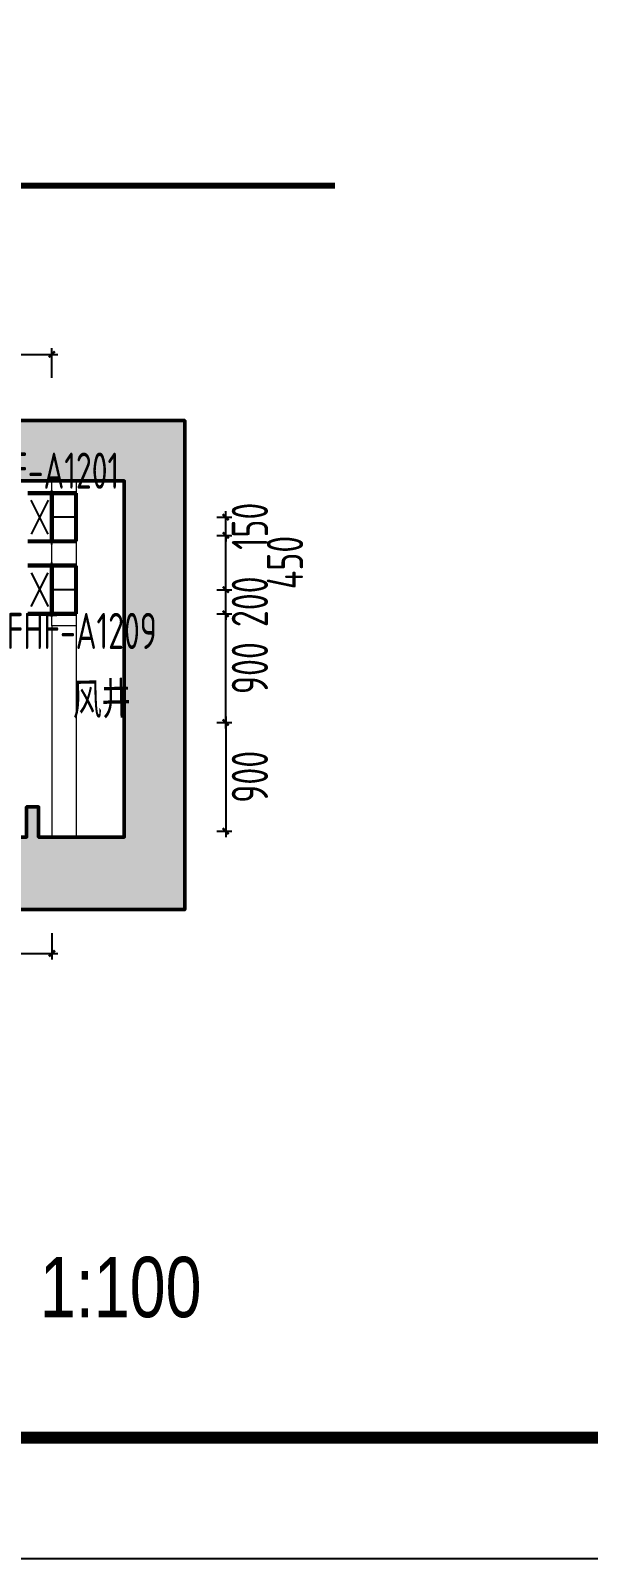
# Model space of a CAD drawing. Extents: x 4 to 13611208, y -605838 to 574722.
# Drawn here: x 13134923 to 13139543, y 405585 to 418240 of the extents above; entities that cross this region are included whole.
import ezdxf

# ---------------------------------------------------------------- set-up
doc = ezdxf.new("R2010")
doc.units = 0
doc.header["$LTSCALE"] = 1000
doc.header["$MEASUREMENT"] = 0
doc.linetypes.add('CENTER2', pattern=[28.575, 19.05, -3.175, 3.175, -3.175])
doc.linetypes.add('CONTINOUS', pattern=[0])
doc.layers.add('0标记', color=1, linetype='Continuous', plot=False)
for name, color, linetype, lineweight in [('1-扶梯', 8, 'Continuous', 5), ('1-车站轮廓', 8, 'CONTINOUS', 5), ('DIM_IDEN', 3, 'Continuous', 5), ('WALL', 2, 'Continuous', 5), ('预埋件', 8, 'Continuous', 5)]:
    doc.layers.add(name, color=color, linetype=linetype, lineweight=lineweight)
for name, color, linetype in [('DIM_LEAD', 3, 'Continuous'), ('DUCT-X-S中心线', 5, 'CENTER2'), ('DUCT-X-S标注', 7, 'Continuous'), ('DUCT-X-S法兰', 4, 'Continuous'), ('DUCT-X-S管', 3, 'Continuous'), ('DUCT-X-S管端线', 4, 'Continuous'), ('DUCT-X-S阀门', 7, 'Continuous'), ('PUB_TEXT', 8, 'Continuous'), ('图框', 7, 'Continuous'), ('填充', 8, 'Continuous')]:
    doc.layers.add(name, color=color, linetype=linetype)
doc.styles.add('67', font='gbenor.shx', dxfattribs={"width": 0.7, "bigfont": 'hztxt.shx'})
doc.styles.add('C', font='HZTXT_E', dxfattribs={"width": 0.7, "bigfont": 'HZTXT'})
doc.styles.add('du', font='gbenor.shx', dxfattribs={"width": 0.8, "bigfont": 'hztxt.shx'})
doc.dimstyles.new('67', dxfattribs={"dimscale": 100, "dimtxt": 3, "dimasz": 0.5, "dimexe": 0.5, "dimexo": 2, "dimgap": 0.5, "dimtad": 2, "dimdec": 0, "dimrnd": 5, "dimzin": 0, "dimdsep": 46, "dimtxsty": 'du', "dimblk": 'ARCHTICK', "dimcen": 0, "dimdle": 0.5, "dimclrd": 256, "dimclre": 256, "dimclrt": 256, "dimazin": 0, "dimtfac": 1, "dimtdec": 0, "dimtix": 1, "dimtmove": 2, "dimatfit": 3, "dimfxl": 100, "dimtolj": 1, "dimtzin": 0, "dimlwd": -1, "dimlwe": -1, "dimarcsym": 0})

# ---------------------------------------------------------------- blocks, each defined once
blk = doc.blocks.new('_ArchTick')
at = {"color": 0, "linetype": 'ByBlock', "const_width": 0.4}
blk.add_lwpolyline([(-0.5, -0.5), (0.5, 0.5)], dxfattribs=at)
blk = doc.blocks.new('*D2329')
at = {"layer": 'DUCT-X-S标注', "transparency": 16777216}
for p, q in [((13136539, 412559), (13136539, 411559)), ((13136464, 412509), (13136589, 412509)), ((13136464, 411609), (13136589, 411609))]:
    blk.add_line(p, q, dxfattribs=at)
at = {"layer": 'DUCT-X-S标注', "transparency": 16777216, "xscale": 50, "yscale": 50, "zscale": 50}
for p, rotation in [((13136539, 412509), 90), ((13136539, 411609), 270)]:
    blk.add_blockref('_ArchTick', p, dxfattribs=dict(at, rotation=rotation))
at = {"layer": 'DUCT-X-S标注', "transparency": 16777216, "insert": (13136739, 412059), "char_height": 300, "attachment_point": 5, "rotation": 90, "style": 'du'}
blk.add_mtext('\\A1;900', dxfattribs=at)
blk = doc.blocks.new('*D2330')
at = {"layer": 'DUCT-X-S标注', "transparency": 16777216}
for p, q in [((13136539, 412459), (13136539, 413459)), ((13136464, 413409), (13136589, 413409)), ((13136464, 412509), (13136589, 412509))]:
    blk.add_line(p, q, dxfattribs=at)
at = {"layer": 'DUCT-X-S标注', "transparency": 16777216, "xscale": 50, "yscale": 50, "zscale": 50}
for p, rotation in [((13136539, 413409), 90), ((13136539, 412509), 270)]:
    blk.add_blockref('_ArchTick', p, dxfattribs=dict(at, rotation=rotation))
at = {"layer": 'DUCT-X-S标注', "transparency": 16777216, "insert": (13136739, 412959), "char_height": 300, "attachment_point": 5, "rotation": 90, "style": 'du'}
blk.add_mtext('\\A1;900', dxfattribs=at)
blk = doc.blocks.new('*D2331')
at = {"layer": 'DUCT-X-S标注', "transparency": 16777216}
for p, q in [((13136464, 413609), (13136589, 413609)), ((13136539, 413609), (13136539, 413659)), ((13136539, 413409), (13136539, 413609)), ((13136464, 413409), (13136589, 413409)), ((13136539, 413409), (13136539, 413359))]:
    blk.add_line(p, q, dxfattribs=at)
at = {"layer": 'DUCT-X-S标注', "transparency": 16777216, "xscale": 50, "yscale": 50, "zscale": 50}
for p, rotation in [((13136539, 413609), 270), ((13136539, 413409), 90)]:
    blk.add_blockref('_ArchTick', p, dxfattribs=dict(at, rotation=rotation))
at = {"layer": 'DUCT-X-S标注', "transparency": 16777216, "insert": (13136739, 413509), "char_height": 300, "attachment_point": 5, "rotation": 90, "style": 'du'}
blk.add_mtext('\\A1;200', dxfattribs=at)
blk = doc.blocks.new('*D2332')
at = {"layer": 'DUCT-X-S标注', "transparency": 16777216}
for p, q in [((13136539, 413559), (13136539, 414109)), ((13136464, 414059), (13136589, 414059)), ((13136464, 413609), (13136589, 413609))]:
    blk.add_line(p, q, dxfattribs=at)
at = {"layer": 'DUCT-X-S标注', "transparency": 16777216, "xscale": 50, "yscale": 50, "zscale": 50}
for p, rotation in [((13136539, 414059), 90), ((13136539, 413609), 270)]:
    blk.add_blockref('_ArchTick', p, dxfattribs=dict(at, rotation=rotation))
at = {"layer": 'DUCT-X-S标注', "transparency": 16777216, "insert": (13137030, 413834), "char_height": 300, "attachment_point": 5, "rotation": 90, "style": 'du'}
blk.add_mtext('\\A1;450', dxfattribs=at)
blk = doc.blocks.new('*D2333')
at = {"layer": 'DUCT-X-S标注', "transparency": 16777216}
for p, q in [((13136464, 414209), (13136589, 414209)), ((13136539, 414209), (13136539, 414259)), ((13136539, 414059), (13136539, 414209)), ((13136464, 414059), (13136589, 414059)), ((13136539, 414059), (13136539, 414009))]:
    blk.add_line(p, q, dxfattribs=at)
at = {"layer": 'DUCT-X-S标注', "transparency": 16777216, "xscale": 50, "yscale": 50, "zscale": 50}
for p, rotation in [((13136539, 414209), 270), ((13136539, 414059), 90)]:
    blk.add_blockref('_ArchTick', p, dxfattribs=dict(at, rotation=rotation))
at = {"layer": 'DUCT-X-S标注', "transparency": 16777216, "insert": (13136739, 414134), "char_height": 300, "attachment_point": 5, "rotation": 90, "style": 'du'}
blk.add_mtext('\\A1;150', dxfattribs=at)
blk = doc.blocks.new('*D2341')
at = {"layer": 'DUCT-X-S标注', "transparency": 16777216}
for p, q in [((13132175, 410763), (13132175, 410546)), ((13135099, 410763), (13135099, 410546)), ((13132125, 410596), (13135149, 410596))]:
    blk.add_line(p, q, dxfattribs=at)
at = {"layer": 'DUCT-X-S标注', "transparency": 16777216, "xscale": 50, "yscale": 50, "zscale": 50, "rotation": 180}
blk.add_blockref('_ArchTick', (13132175, 410596), dxfattribs=at)
at = {"layer": 'DUCT-X-S标注', "transparency": 16777216, "xscale": 50, "yscale": 50, "zscale": 50}
blk.add_blockref('_ArchTick', (13135099, 410596), dxfattribs=at)
at = {"layer": 'DUCT-X-S标注', "transparency": 16777216, "insert": (13133637, 410396), "char_height": 300, "attachment_point": 5, "style": 'du'}
blk.add_mtext('\\A1;2925', dxfattribs=at)
blk = doc.blocks.new('*D2345')
at = {"layer": 'DUCT-X-S标注', "transparency": 16777216}
for p, q in [((13133972, 415414), (13133972, 415608)), ((13135099, 415364), (13135099, 415608)), ((13133922, 415558), (13135149, 415558))]:
    blk.add_line(p, q, dxfattribs=at)
at = {"layer": 'DUCT-X-S标注', "transparency": 16777216, "xscale": 50, "yscale": 50, "zscale": 50, "rotation": 180}
blk.add_blockref('_ArchTick', (13133972, 415558), dxfattribs=at)
at = {"layer": 'DUCT-X-S标注', "transparency": 16777216, "xscale": 50, "yscale": 50, "zscale": 50}
blk.add_blockref('_ArchTick', (13135099, 415558), dxfattribs=at)
at = {"layer": 'DUCT-X-S标注', "transparency": 16777216, "insert": (13134535, 415758), "char_height": 300, "attachment_point": 5, "style": 'du'}
blk.add_mtext('\\A1;1125', dxfattribs=at)
blk = doc.blocks.new('图框框')
at = {"layer": '图框', "color": 1, "linetype": 'Continuous', "ltscale": 10}
blk.add_lwpolyline([(0, -42000), (59400, -42000), (59400, 0), (0, 0)], close=True, dxfattribs=at)

msp = doc.modelspace()

# ---------------------------------------------------------------- hatches: boundary and pattern name
at = {"layer": '填充'}
h = msp.add_hatch(dxfattribs=at)
h.set_pattern_fill('钢筋混凝土', color=8, scale=50, angle=360, style=0)
h.set_pattern_definition([(45, (12621580.35, -396485.73), (-88.388348, 88.388348), []), (50, (12621580.35, -396485.73), (358.63009, -31.37607), [37.5, -412.5]), (355, (12621580.35, -396485.73), (-69.37567, 376.09607), [30, -330]), (100.4514, (12621610.23, -396488.34), (289.25469, 344.71977), [31.8701, -350.57106]), (46.1842, (12621580.35, -396385.73), (533.62052, -82.7595), [56.25, -618.75]), (96.6356, (12621624.8, -396392.6), (467.33135, 487.05894), [47.80514, -525.8565]), (351.1842, (12621580.35, -396385.73), (467.33097, 487.0593), [45, -495]), (21, (12621630.35, -396410.73), (298.45353, -201.309445), [37.5, -412.5]), (326, (12621630.35, -396410.73), (121.65767, 362.57502), [30, -330]), (71.4514, (12621655.2, -396427.5), (420.11131, 161.26525), [31.8701, -350.57106]), (37.5, (12621580.35, -396485.73), (6.079928, 166.446927), [0, -326, 0, -335, 0, -331.25]), (7.5, (12621580.35, -396485.73), (131.53477, 197.205856), [0, -191, 0, -318.5, 0, -126.25]), (327.5, (12621468.85, -396485.73), (266.911218, -11.277436), [0, -125, 0, -390, 0, -517.5]), (317.5, (12621418.85, -396485.73), (291.593085, 50.05249), [0, -162.5, 0, -259, 0, -367.5])])
h.paths.add_polyline_path([(13129399.1, 413209.2), (13129399.1, 412809.2), (13128399.1, 412809.2), (13128399.1, 413209.2), (13128599.1, 413209.2), (13128599.1, 412909.2), (13129199.1, 412909.2), (13129199.1, 413209.2)], flags=0)
h.paths.add_polyline_path([(13126899.1, 411559.2), (13134889.1, 411559.2), (13134889.1, 411809.2), (13134989.1, 411809.2), (13134989.1, 411559.2), (13135699.1, 411559.2), (13135699.1, 414509.2), (13126899.1, 414509.2)], flags=16)
edge = h.paths.add_edge_path()
edge.add_line((13136199.1, 410959.2), (13126399.1, 410959.2))
edge.add_line((13126399.1, 410959.2), (13126399.1, 415009.2))
edge.add_line((13126399.1, 415009.2), (13136199.1, 415009.2))
edge.add_line((13136199.1, 415009.2), (13136199.1, 410959.2))
edge.add_line((13136199.1, 410959.2), (13135599.1, 410959.2))

# ---------------------------------------------------------------- linework, layer by layer
at = {"layer": '1-扶梯', "const_width": 50}
msp.add_lwpolyline([(13137444.8, 416954.2), (13125856.4, 416954.2)], dxfattribs=at)
at = {"layer": '1-车站轮廓', "color": 8, "lineweight": 50}
for points in [[(13136199.1, 410959.2), (13126399.1, 410959.2), (13126399.1, 415009.2), (13136199.1, 415009.2), (13136199.1, 410959.2), (13135599.1, 410959.2)], [(13126899.1, 411559.2), (13134889.1, 411559.2), (13134889.1, 411809.2), (13134989.1, 411809.2), (13134989.1, 411559.2), (13135699.1, 411559.2), (13135699.1, 414509.2), (13126899.1, 414509.2), (13126899.1, 411559.2)]]:
    msp.add_lwpolyline(points, dxfattribs=at)
at = {"layer": 'DIM_IDEN', "color": 8}
msp.add_circle((13134989.9, 411776.2), 0, dxfattribs=at)
at = {"layer": 'DUCT-X-S中心线'}
for p, q in [((13135299.1, 414209.2), (13135099.1, 414209.2)), ((13135299.1, 413608.7), (13135099.1, 413608.7))]:
    msp.add_line(p, q, dxfattribs=at)
at = {"layer": 'DUCT-X-S法兰'}
for p, q in [((13135099, 413984.2), (13135099, 414434.2)), ((13135099, 413383.7), (13135099, 413833.7))]:
    msp.add_line(p, q, dxfattribs=at)
at = {"layer": 'DUCT-X-S法兰', "color": 18, "true_color": 0x000000}
for p in [(13135098.9, 414209.2, 2650), (13135099.1, 414209.2, 2650), (13135098.9, 413608.7, 2050), (13135099.1, 413608.7, 2050)]:
    msp.add_point(p, dxfattribs=at)
at = {"layer": 'DUCT-X-S管', "const_width": 35}
for points in [[(13134898.9, 414409.2), (13135098.9, 414409.2)], [(13135299.1, 414409.2), (13135099.1, 414409.2)], [(13135099.1, 414409.2), (13135099.1, 414009.2)], [(13135299.1, 414009.2), (13135299.1, 414409.2)], [(13135098.9, 414009.2), (13134898.9, 414009.2)], [(13135099.1, 414009.2), (13135299.1, 414009.2)], [(13134898.9, 413808.7), (13135098.9, 413808.7)], [(13135299.1, 413808.7), (13135099.1, 413808.7)], [(13135099.1, 413808.7), (13135099.1, 413408.7)], [(13135299.1, 413408.7), (13135299.1, 413808.7)], [(13135098.9, 413408.7), (13134898.9, 413408.7)], [(13135099.1, 413408.7), (13135299.1, 413408.7)]]:
    msp.add_lwpolyline(points, dxfattribs=at)
at = {"layer": 'DUCT-X-S管端线'}
for p, q in [((13135098.9, 414409.2), (13135098.9, 414009.2)), ((13135098.9, 413408.7), (13135098.9, 413808.7))]:
    msp.add_line(p, q, dxfattribs=at)
at = {"layer": 'DUCT-X-S阀门'}
for p, q in [((13135068.9, 414349.2), (13134928.9, 414069.2)), ((13135069, 414069.3), (13134928.9, 414349.2)), ((13134928.9, 413468.7), (13135068.9, 413748.7)), ((13134928.9, 413748.7), (13135069, 413468.8))]:
    msp.add_line(p, q, dxfattribs=at)
at = {"layer": 'WALL', "color": 8}
for p, q in [((13135099.1, 413308.7), (13135099.1, 411559.2)), ((13135299.1, 413308.7), (13135099.1, 413308.7)), ((13135299.1, 413308.7), (13135299.1, 411559.2)), ((13135299.1, 411559.2), (13135099.1, 411559.2))]:
    msp.add_line(p, q, dxfattribs=at)
at = {"layer": '图框', "color": 2}
msp.add_lwpolyline([(13080322.6, 405585), (13169422.6, 405585), (13169422.6, 447585), (13080322.6, 447585)], close=True, dxfattribs=at)
at = {"layer": '图框', "const_width": 100}
msp.add_lwpolyline([(13082822.6, 406585), (13168422.6, 406585), (13168422.6, 446585), (13082822.6, 446585)], close=True, dxfattribs=at)
at = {"layer": '预埋件', "color": 8}
msp.add_lwpolyline([(13135099.1, 414509.2), (13135299.1, 414509.2), (13135299.1, 413308.7), (13135099.1, 413308.7)], close=True, dxfattribs=at)

# ---------------------------------------------------------------- block references
at = {"layer": '0标记', "xscale": 1.5}
msp.add_blockref('图框框', (13080322.6, 447585), dxfattribs=at)

# ---------------------------------------------------------------- texts
at = {"layer": 'DIM_LEAD', "color": 8, "style": 'C', "width": 0.8}
msp.add_text('风井', height=300, rotation=1.33183, dxfattribs=at).set_placement((13135273.9, 412539.5))
at = {"layer": 'DUCT-X-S标注', "style": '67', "width": 0.75}
for s, p in [('FHF-A1201', (13134458.4, 414444.6, 3450)), ('FHF-A1209', (13134725.4, 413117.1, 3450))]:
    msp.add_text(s, height=300, dxfattribs=at).set_placement(p)
at = {"layer": 'PUB_TEXT', "style": 'C', "width": 0.8}
msp.add_text('1:100', height=500, dxfattribs=at).set_placement((13135000, 407583.1))

# ---------------------------------------------------------------- dimensions: what is measured, and where the dimension line sits
at = {"layer": 'DUCT-X-S标注'}
for base, p1, p2, picture, middle in [((13135098.9, 415557.9), (13133971.7, 415214.2, 2650), (13135098.9, 415164.2, 3450), '*D2345', (13134535.3, 415757.9)), ((13135099.1, 410595.7), (13132174.8, 410963.3, 2050), (13135099.1, 410963.3, 3450), '*D2341', (13133637, 410395.7))]:
    dim = msp.add_linear_dim(base=base, p1=p1, p2=p2, dimstyle='67', dxfattribs=at)
    dim.commit()
    dim.dimension.update_dxf_attribs({"geometry": picture, "text_midpoint": middle})
for base, p1, p2, picture, middle in [((13136539.5, 414209.2), (13136264.5, 414059.2), (13136264.5, 414209.2), '*D2333', (13136739.5, 414134.2)), ((13136539.5, 413608.7), (13136264.1, 413408.7, 3450), (13136264.1, 413608.7, 3450), '*D2331', (13136739.5, 413508.7)), ((13136539.4622, 413408.7352), (13136264.1411, 412509.2225), (13136264.1411, 413408.7352, 3450), '*D2330', (13136739.4622, 412958.9789)), ((13136539.5, 411609.2), (13136264.1, 412509.2), (13136264.1, 411609.2), '*D2329', (13136739.5, 412059.2))]:
    dim = msp.add_linear_dim(base=base, p1=p1, p2=p2, angle=90, dimstyle='67', dxfattribs=at)
    dim.commit()
    dim.dimension.update_dxf_attribs({"geometry": picture, "text_midpoint": middle})
dim = msp.add_linear_dim(base=(13136539.4622, 414059.2225), p1=(13136264.1411, 413608.7352, 3450), p2=(13136264.4622, 414059.2225), angle=90, dimstyle='67', dxfattribs=at)
dim.commit()
dim.dimension.update_dxf_attribs({"geometry": '*D2332', "text_midpoint": (13137029.9622, 413833.9789), "dimtype": 160})

doc.saveas('drawing.dxf')
